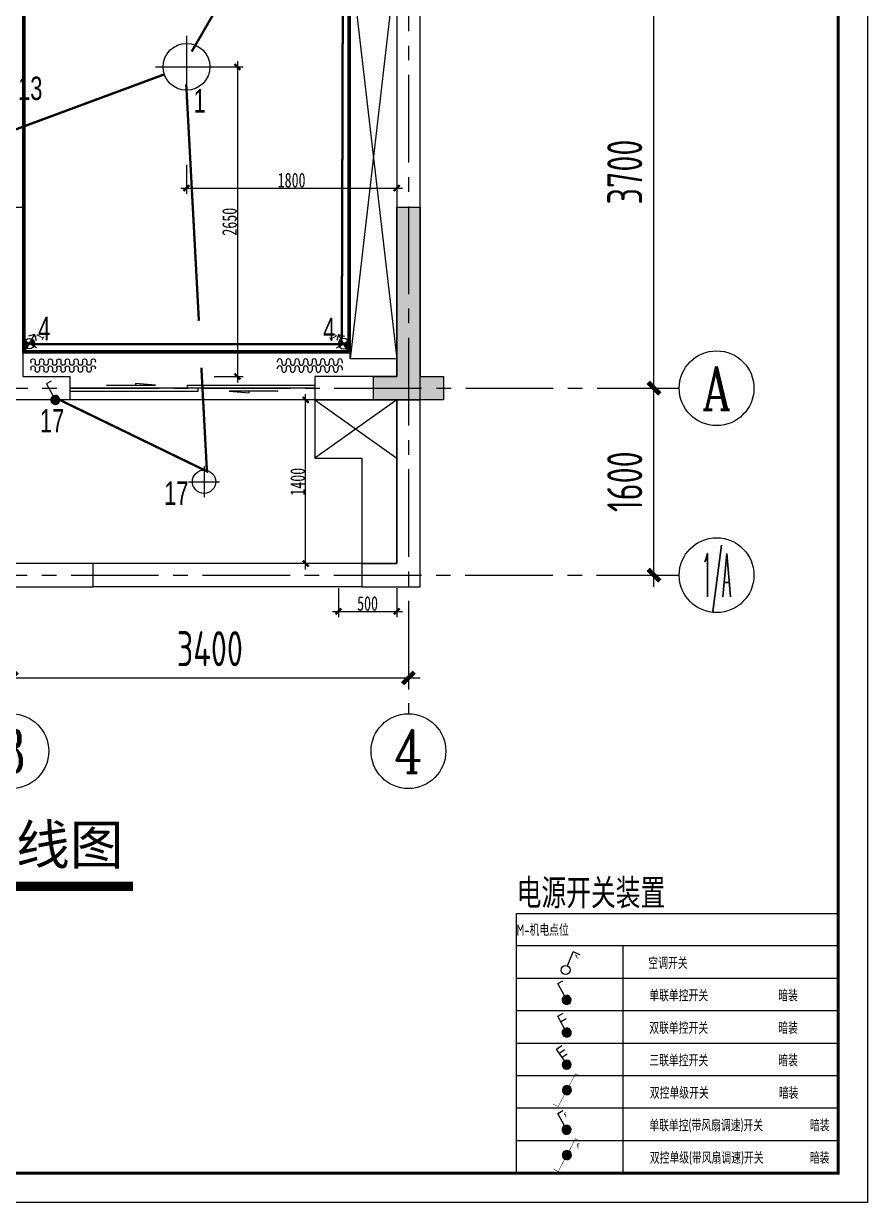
# Model space of a CAD drawing. Header units: millimetres. Extents: x -133666 to 880576, y -269375 to 86941.
# Drawn here: x 29979 to 37204, y -215593 to -205505 of the extents above; entities that cross this region are included whole.
import ezdxf
from ezdxf.enums import TextEntityAlignment as Align

# ---------------------------------------------------------------- set-up
doc = ezdxf.new("R2010")
doc.units = ezdxf.units.MM
doc.header["$LTSCALE"] = 1000
doc.linetypes.add('CENTER', pattern=[50.8, 31.75, -6.35, 6.35, -6.35])
doc.linetypes.add('CENTER2', pattern=[1.125, 0.75, -0.125, 0.125, -0.125])
doc.layers.get('0').update_dxf_attribs({"linetype": 'CONTINUOUS'})
doc.layers.get('Defpoints').update_dxf_attribs({"color": 6, "linetype": 'CONTINUOUS'})
for name, color, linetype in [('6#轴网(1-4)20181120$0$11 12 17 18 19 20 21 22-ZW$0$AXIS_轴号_A', 8, 'CONTINUOUS'), ('6#轴网(1-4)20181120$0$11 12 17 18 19 20 21 22-ZW$0$AXIS_轴文_A', 8, 'CONTINUOUS'), ('6#轴网(1-4)20181120$0$AXIS_TEXT', 8, 'CONTINUOUS'), ('A-FUR', 8, 'CONTINUOUS'), ('AE-FLOR', 151, 'CONTINUOUS'), ('AXIS', 253, 'CENTER'), ('BORDER', 7, 'CONTINUOUS'), ('C-顶面灯具、灯带', 22, 'CONTINUOUS'), ('C-顶面造型线', 32, 'CONTINUOUS'), ('DIM', 3, 'CONTINUOUS'), ('M-机电点位(布局空间)', 7, 'CONTINUOUS'), ('P-窗帘', 146, 'CONTINUOUS'), ('PUB_HATCH', 8, 'CONTINUOUS'), ('PUB_TEXT', 7, 'CONTINUOUS'), ('W-文字', 35, 'CONTINUOUS'), ('WALL', 2, 'CONTINUOUS'), ('WINDOW', 4, 'CONTINUOUS'), ('WIRE-照明', 1, 'CONTINUOUS'), ('剪力墙', 6, 'CONTINUOUS'), ('电气标注', 2, 'CONTINUOUS')]:
    doc.layers.add(name, color=color, linetype=linetype)
doc.styles.add('6#轴网(1-4)20181120$0$11 12 17 18 19 20 21 22-ZW$0$_TCH_AXIS', font='COMPLEX', dxfattribs={"bigfont": 'GBCBIG'})
doc.styles.add('6#轴网(1-4)20181120$0$COMPLEX', font='COMPLEX')
doc.styles.add('_HZTXT', font='BZXW', dxfattribs={"width": 0.7, "bigfont": 'BZHZ'})
doc.styles.add('DIM', font='', dxfattribs={"width": 0.7})
doc.styles.add('WORD-1', font='tssdeng.shx', dxfattribs={"width": 0.7, "bigfont": 'tssdchn.shx'})
doc.styles.add('WORD-2', font='simhei.ttf')
doc.styles.add('XZ', font='', dxfattribs={"width": 0.7})
doc.styles.add('ZZ', font='tssdeng.shx', dxfattribs={"width": 0.7, "bigfont": 'tssdchn.shx'})
doc.styles.add('文字2', font='simhei.ttf')
doc.styles.add('黑体', font='simhei.ttf')
doc.styles.get('DIM').set_extended_font_data('SimSun')
doc.styles.get('XZ').set_extended_font_data('SimSun')
doc.dimstyles.new('TSSD_100_100', dxfattribs={"dimtxt": 300, "dimasz": 100, "dimexe": 100, "dimexo": 250, "dimgap": 100, "dimtad": 1, "dimdec": 0, "dimzin": 0, "dimdsep": 46, "dimtxsty": 'ZZ', "dimblk": 'ARCHTICK', "dimcen": 0, "dimdle": 100, "dimclrd": 256, "dimclrt": 7, "dimadec": 0, "dimazin": 0, "dimtfac": 1, "dimtdec": 0, "dimtix": 1, "dimtmove": 2, "dimatfit": 3, "dimfxl": 0, "dimtolj": 1, "dimtzin": 0, "dimarcsym": 0})
doc.dimstyles.new('金螳螂1-50', dxfattribs={"dimscale": 50, "dimtxt": 2.5, "dimasz": 1, "dimexe": 1, "dimexo": 1, "dimgap": 0.1, "dimtad": 1, "dimdec": 0, "dimrnd": 5, "dimzin": 0, "dimdsep": 46, "dimtxsty": 'DIM', "dimblk": 'ARCHTICK', "dimcen": 2, "dimdle": 1, "dimclrd": 254, "dimclre": 254, "dimclrt": 30, "dimadec": 0, "dimazin": 0, "dimtfac": 1, "dimtdec": 0, "dimtix": 1, "dimtmove": 2, "dimatfit": 3, "dimldrblk": 'A', "dimfxl": 0, "dimtolj": 1, "dimtzin": 0, "dimarcsym": 0})

# ---------------------------------------------------------------- blocks, each defined once
blk = doc.blocks.new('6#轴网(1-4)20181120$0$_AXISO')
at = {"color": 8}
blk.add_circle((0, 0), 0.5, dxfattribs=at)
at = {"layer": '6#轴网(1-4)20181120$0$AXIS_TEXT', "color": 8, "style": '6#轴网(1-4)20181120$0$COMPLEX', "width": 1.041667}
blk.add_attdef('A', text='', height=0.56, dxfattribs=at).set_placement((-0.25, -0.28), (0.25, -0.28), align=Align.FIT)
blk = doc.blocks.new('_ArchTick')
at = {"color": 0, "linetype": 'ByBlock', "const_width": 0.4}
blk.add_lwpolyline([(-0.5, -0.5), (0.5, 0.5)], dxfattribs=at)
blk = doc.blocks.new('*D350')
at = {"layer": 'Defpoints', "color": 0, "transparency": 16777216}
for p in [(3400, -1600), (6800, -1600), (6800, -2379)]:
    blk.add_point(p, dxfattribs=at)
at = {"layer": 'DIM', "color": 0, "lineweight": -2, "transparency": 16777216}
for p, q in [((3400, -1850), (3400, -2479)), ((6800, -1850), (6800, -2479))]:
    blk.add_line(p, q, dxfattribs=at)
at = {"layer": 'DIM', "lineweight": -2, "transparency": 16777216}
blk.add_line((3300, -2379), (6900, -2379), dxfattribs=at)
at = {"layer": 'DIM', "lineweight": -2, "transparency": 16777216, "xscale": 100, "yscale": 100, "zscale": 100, "rotation": 180}
blk.add_blockref('_ArchTick', (3400, -2379), dxfattribs=at)
at = {"layer": 'DIM', "lineweight": -2, "transparency": 16777216, "xscale": 100, "yscale": 100, "zscale": 100}
blk.add_blockref('_ArchTick', (6800, -2379), dxfattribs=at)
at = {"layer": 'DIM', "color": 7, "transparency": 16777216, "insert": (5100, -2129), "char_height": 300, "attachment_point": 5, "style": 'ZZ'}
blk.add_mtext('\\A1;3400', dxfattribs=at)
blk = doc.blocks.new('*D354')
at = {"layer": 'Defpoints', "color": 0, "transparency": 16777216}
for p in [(8739, 100), (8902, 100), (8739, -1500)]:
    blk.add_point(p, dxfattribs=at)
at = {"layer": 'DIM', "lineweight": -2, "transparency": 16777216}
blk.add_line((8902, -1600), (8902, 200), dxfattribs=at)
at = {"layer": 'DIM', "color": 0, "lineweight": -2, "transparency": 16777216}
for p, q in [((8989, 100), (9002, 100)), ((8989, -1500), (9002, -1500))]:
    blk.add_line(p, q, dxfattribs=at)
at = {"layer": 'DIM', "lineweight": -2, "transparency": 16777216, "xscale": 100, "yscale": 100, "zscale": 100}
for p, rotation in [((8902, 100), 90), ((8902, -1500), 270)]:
    blk.add_blockref('_ArchTick', p, dxfattribs=dict(at, rotation=rotation))
at = {"layer": 'DIM', "color": 7, "transparency": 16777216, "insert": (8652, -700), "char_height": 300, "attachment_point": 5, "rotation": 90, "style": 'ZZ'}
blk.add_mtext('\\A1;1600', dxfattribs=at)
blk = doc.blocks.new('*D355')
at = {"layer": 'Defpoints', "color": 0, "transparency": 16777216}
for p in [(8739, 3800), (8902, 3800), (8739, 100)]:
    blk.add_point(p, dxfattribs=at)
at = {"layer": 'DIM', "lineweight": -2, "transparency": 16777216}
blk.add_line((8902, 0), (8902, 3900), dxfattribs=at)
at = {"layer": 'DIM', "color": 0, "lineweight": -2, "transparency": 16777216}
for p, q in [((8989, 3800), (9002, 3800)), ((8989, 100), (9002, 100))]:
    blk.add_line(p, q, dxfattribs=at)
at = {"layer": 'DIM', "lineweight": -2, "transparency": 16777216, "xscale": 100, "yscale": 100, "zscale": 100}
for p, rotation in [((8902, 3800), 90), ((8902, 100), 270)]:
    blk.add_blockref('_ArchTick', p, dxfattribs=dict(at, rotation=rotation))
at = {"layer": 'DIM', "color": 7, "transparency": 16777216, "insert": (8652, 1950), "char_height": 300, "attachment_point": 5, "rotation": 90, "style": 'ZZ'}
blk.add_mtext('\\A1;3700', dxfattribs=at)
blk = doc.blocks.new('$DorLib2D$00000131')
at = {"color": 0, "linetype": 'Continuous'}
for p, q in [((0.15, 0.125), (0.2319, 0.1973)), ((0.2319, 0.1973), (0.2319, 0.125)), ((-0.5, 0.125), (-0.5, 0)), ((0.0192, 0.125), (-0.5, 0.125)), ((0.0192, 0), (0.0192, 0.125)), ((0.35, 0.125), (0.15, 0.125)), ((-0.5, 0), (0.0192, 0)), ((-0.024, 0), (0.5, 0)), ((-0.024, -0.125), (-0.024, 0)), ((0.5, 0), (0.5, -0.125)), ((-0.35, -0.125), (-0.15, -0.125)), ((-0.2319, -0.1973), (-0.2319, -0.125)), ((-0.15, -0.125), (-0.2319, -0.1973)), ((0.5, -0.125), (-0.024, -0.125))]:
    blk.add_line(p, q, dxfattribs=at)
blk = doc.blocks.new('*D842')
at = {"layer": 'Defpoints', "color": 0, "transparency": 16777216}
for p in [(32394, -208726), (32674, -208726), (32674, -210126)]:
    blk.add_point(p, dxfattribs=at)
at = {"layer": 'DIM', "color": 254, "lineweight": -2, "transparency": 16777216}
for p, q in [((32394, -210176), (32394, -208676)), ((32594, -208726), (32344, -208726)), ((32594, -210126), (32344, -210126))]:
    blk.add_line(p, q, dxfattribs=at)
at = {"layer": 'DIM', "color": 254, "lineweight": -2, "transparency": 16777216, "xscale": 50, "yscale": 50, "zscale": 50}
for p, rotation in [((32394, -208726), 90), ((32394, -210126), 270)]:
    blk.add_blockref('_ArchTick', p, dxfattribs=dict(at, rotation=rotation))
at = {"layer": 'DIM', "color": 30, "transparency": 16777216, "insert": (32326, -209426), "char_height": 125, "attachment_point": 5, "rotation": 90, "style": 'DIM'}
blk.add_mtext('\\A1;1400', dxfattribs=at)
blk = doc.blocks.new('A')
for p, q in [((-0.37, 0), (-2.13, 0)), ((-1.44, 1.15), (-1.09, 1.44)), ((-1.44, 1.15), (-0.37, 0)), ((-1.44, -1.15), (-0.37, 0)), ((-1.09, 1.44), (0, 0)), ((-1.09, -1.44), (0, 0)), ((-1.44, -1.15), (-1.09, -1.44))]:
    blk.add_line(p, q)
for points in [[(-1.44, 1.15), (-1.09, 1.44), (-0.37, 0), (0, 0)], [(-1.44, -1.15), (-1.09, -1.44), (-0.37, 0), (0, 0)]]:
    blk.add_solid(points)
blk = doc.blocks.new('*D843')
at = {"layer": 'Defpoints', "color": 0, "transparency": 16777216}
for p in [(32674, -210126), (33174, -210126), (33174, -210536)]:
    blk.add_point(p, dxfattribs=at)
at = {"layer": 'DIM', "color": 254, "lineweight": -2, "transparency": 16777216}
for p, q in [((32674, -210336), (32674, -210586)), ((33174, -210336), (33174, -210586)), ((32624, -210536), (33224, -210536))]:
    blk.add_line(p, q, dxfattribs=at)
at = {"layer": 'DIM', "color": 254, "lineweight": -2, "transparency": 16777216, "xscale": 50, "yscale": 50, "zscale": 50, "rotation": 180}
blk.add_blockref('_ArchTick', (32674, -210536), dxfattribs=at)
at = {"layer": 'DIM', "color": 254, "lineweight": -2, "transparency": 16777216, "xscale": 50, "yscale": 50, "zscale": 50}
blk.add_blockref('_ArchTick', (33174, -210536), dxfattribs=at)
at = {"layer": 'DIM', "color": 30, "transparency": 16777216, "insert": (32924, -210468), "char_height": 125, "attachment_point": 5, "style": 'DIM'}
blk.add_mtext('\\A1;500', dxfattribs=at)
blk = doc.blocks.new('B20190319225928')
at = {"layer": 'BORDER'}
blk.add_lwpolyline([(0, 0), (0, 29700), (42000, 29700), (42000, 0)], close=True, dxfattribs=at)
at = {"layer": 'BORDER', "const_width": 50}
blk.add_lwpolyline([(2500, 500), (2500, 29200), (41500, 29200), (41500, 500)], close=True, dxfattribs=at)
blk = doc.blocks.new('*U197')
at = {"color": 251}
blk.add_circle((0, 0), 120, dxfattribs=at)
at = {"color": 250}
blk.add_wipeout([(105.4, -106.8), (111.9, -100), (118, -92.8), (123.6, -85.2), (128.7, -77.2), (133.3, -69), (137.3, -60.5), (140.9, -51.8), (143.8, -42.8), (146.2, -33.7), (148.1, -24.5), (149.3, -15.1), (150, -5.7), (150, 3.7), (149.5, 13.1), (148.4, 22.5), (146.7, 31.8), (144.4, 40.9), (141.5, 49.9), (138.1, 58.7), (134.2, 67.3), (129.7, 75.5), (124.7, 83.5), (119.2, 91.2), (113.2, 98.5), (106.8, 105.4), (100, 111.9), (92.8, 118), (85.2, 123.6), (77.2, 128.7), (69, 133.3), (60.5, 137.3), (51.8, 140.9), (42.8, 143.8), (33.7, 146.2), (24.5, 148.1), (15.1, 149.3), (5.7, 150), (-3.7, 150), (-13.1, 149.5), (-22.5, 148.4), (-31.8, 146.7), (-40.9, 144.4), (-49.9, 141.5), (-58.7, 138.1), (-67.3, 134.2), (-75.5, 129.7), (-83.5, 124.7), (-91.2, 119.2), (-98.5, 113.2), (-105.4, 106.8), (-111.9, 100), (-118, 92.8), (-123.6, 85.2), (-128.7, 77.2), (-133.3, 69), (-137.3, 60.5), (-140.9, 51.8), (-143.8, 42.8), (-146.2, 33.7), (-148.1, 24.5), (-149.3, 15.1), (-150, 5.7), (-150, -3.7), (-149.5, -13.1), (-148.4, -22.5), (-146.7, -31.8), (-144.4, -40.9), (-141.5, -49.9), (-138.1, -58.7), (-134.2, -67.3), (-129.7, -75.5), (-124.7, -83.5), (-119.2, -91.2), (-113.2, -98.5), (-106.8, -105.4), (-100, -111.9), (-92.8, -118), (-85.2, -123.6), (-77.2, -128.7), (-69, -133.3), (-60.5, -137.3), (-51.8, -140.9), (-42.8, -143.8), (-33.7, -146.2), (-24.5, -148.1), (-15.1, -149.3), (-5.7, -150), (3.7, -150), (13.1, -149.5), (22.5, -148.4), (31.8, -146.7), (40.9, -144.4), (49.9, -141.5), (58.7, -138.1), (67.3, -134.2), (75.5, -129.7), (83.5, -124.7), (91.2, -119.2), (98.5, -113.2)], dxfattribs=at)
at = {"color": 251, "ltscale": 2}
for p, q in [((0, 200), (0, -200)), ((-200, 0), (200, 0))]:
    blk.add_line(p, q, dxfattribs=at)
blk.add_circle((0, 0), 150)
blk = doc.blocks.new('*U201')
at = {"color": 250}
blk.add_wipeout([(28.1, -28.5), (29.8, -26.7), (31.5, -24.7), (33, -22.7), (34.3, -20.6), (35.5, -18.4), (36.6, -16.1), (37.6, -13.8), (38.4, -11.4), (39, -9), (39.5, -6.5), (39.8, -4), (40, -1.5), (40, 1), (39.9, 3.5), (39.6, 6), (39.1, 8.5), (38.5, 10.9), (37.7, 13.3), (36.8, 15.7), (35.8, 17.9), (34.6, 20.1), (33.2, 22.3), (31.8, 24.3), (30.2, 26.3), (28.5, 28.1), (26.7, 29.8), (24.7, 31.5), (22.7, 33), (20.6, 34.3), (18.4, 35.5), (16.1, 36.6), (13.8, 37.6), (11.4, 38.4), (9, 39), (6.5, 39.5), (4, 39.8), (1.5, 40), (-1, 40), (-3.5, 39.9), (-6, 39.6), (-8.5, 39.1), (-10.9, 38.5), (-13.3, 37.7), (-15.7, 36.8), (-17.9, 35.8), (-20.1, 34.6), (-22.3, 33.2), (-24.3, 31.8), (-26.3, 30.2), (-28.1, 28.5), (-29.8, 26.7), (-31.5, 24.7), (-33, 22.7), (-34.3, 20.6), (-35.5, 18.4), (-36.6, 16.1), (-37.6, 13.8), (-38.4, 11.4), (-39, 9), (-39.5, 6.5), (-39.8, 4), (-40, 1.5), (-40, -1), (-39.9, -3.5), (-39.6, -6), (-39.1, -8.5), (-38.5, -10.9), (-37.7, -13.3), (-36.8, -15.7), (-35.8, -17.9), (-34.6, -20.1), (-33.2, -22.3), (-31.8, -24.3), (-30.2, -26.3), (-28.5, -28.1), (-26.7, -29.8), (-24.7, -31.5), (-22.7, -33), (-20.6, -34.3), (-18.4, -35.5), (-16.1, -36.6), (-13.8, -37.6), (-11.4, -38.4), (-9, -39), (-6.5, -39.5), (-4, -39.8), (-1.5, -40), (1, -40), (3.5, -39.9), (6, -39.6), (8.5, -39.1), (10.9, -38.5), (13.3, -37.7), (15.7, -36.8), (17.9, -35.8), (20.1, -34.6), (22.3, -33.2), (24.3, -31.8), (26.3, -30.2)], dxfattribs=at)
h = blk.add_hatch(color=250)
edge = h.paths.add_edge_path()
edge.add_arc((0, 0), 40, 90, 180)
edge.add_line((-40, 0), (0, 0))
edge.add_line((0, 0), (0, 40))
edge = h.paths.add_edge_path()
edge.add_arc((0, 0), 40, 270, 360)
edge.add_line((40, 0), (0, 0))
edge.add_line((0, 0), (0, -40))
at = {"color": 251}
for p, q in [((-64, 0), (80, 0)), ((-40, 0), (40, 0)), ((0, -64), (0, 64)), ((0, 40), (0, -40)), ((80, 0), (46.4, 33.6)), ((80, 0), (46.4, -33.6))]:
    blk.add_line(p, q, dxfattribs=at)
blk.add_circle((0, 0), 40)
at = {"style": 'WORD-2'}
blk.add_attdef('1', (19.6, -92.8), '', height=60, dxfattribs=at)
blk = doc.blocks.new('B14-1')
for p, q in [((-933, 124), (-933, 148)), ((-837, 148), (-837, 100)), ((-741, 148), (-741, 100)), ((-645, 148), (-645, 100)), ((-549, 148), (-549, 100)), ((-453, 148), (-453, 100)), ((-357, 148), (-357, 100)), ((-261, 148), (-261, 100)), ((-165, 148), (-165, 100)), ((-69, 148), (-69, 100)), ((27, 148), (27, 100)), ((123, 148), (123, 100)), ((219, 148), (219, 100)), ((315, 148), (315, 100)), ((411, 148), (411, 100)), ((507, 148), (507, 100))]:
    blk.add_line(p, q)
blk.add_lwpolyline([(-933, 124, 0, 0, 0), (-1137, 124, 90, 0, 0), (-1245, 124, 0, 0, 0)], format="xyseb")
for centre, start, end in [((-885, 148), 360, 180.0002), ((-789, 100), 180, 360), ((-693, 148), 360, 180.0002), ((-597, 100), 180, 360), ((-501, 148), 360, 180.0002), ((-405, 100), 180, 360), ((-309, 148), 360, 180.0002), ((-213, 100), 180, 360), ((-117, 148), 360, 180.0002), ((-21, 100), 180, 0), ((75, 148), 0, 180.0002), ((171, 100), 180, 0), ((267, 148), 0, 180.0002), ((363, 100), 180, 0), ((459, 148), 0, 180.0002)]:
    blk.add_arc(centre, 48, start, end)
blk = doc.blocks.new('单联单控开关 暗装')
at = {"linetype": 'Continuous'}
h = blk.add_hatch(color=256, dxfattribs=at)
edge = h.paths.add_edge_path()
edge.add_ellipse((0, 0), major_axis=(-26.5, 8.4), ratio=1, start_angle=0, end_angle=360, ccw=False)
for p, q in [((-54.2, 100.1), (-23.5, 117)), ((-12.9, 24.7), (-54.2, 100.1))]:
    blk.add_line(p, q)
at = {"linetype": 'Continuous', "extrusion": (0, 0, -1)}
blk.add_ellipse((0, 0), major_axis=(-26.5, 8.4), ratio=1, start_param=1.546417, end_param=7.829602, dxfattribs=at)
blk = doc.blocks.new('单极限时开关 明装')
at = {"linetype": 'Continuous'}
for p in [(13.3, 13.3), (79.5, 35.4)]:
    blk.add_line(p, (57.5, 57.5), dxfattribs=at)
blk.add_circle((0, 0), 18.8)
at = {"lineweight": 120, "style": '文字2'}
blk.add_text('t', height=20, dxfattribs=at).set_placement((55.8, 25.2))
blk = doc.blocks.new('双联单控开关 暗装')
at = {"linetype": 'Continuous'}
h = blk.add_hatch(color=256, dxfattribs=at)
edge = h.paths.add_edge_path()
edge.add_ellipse((0, 0), major_axis=(-26.8, 7.6), ratio=1, start_angle=0, end_angle=360, ccw=False)
for p, q in [((-55.1, 99.6), (-21.8, 118.3)), ((-12.3, 23.2), (-55.1, 99.6)), ((-37.3, 66.1), (-3.6, 85.7))]:
    blk.add_line(p, q, dxfattribs=at)
at = {"linetype": 'Continuous', "extrusion": (0, 0, -1)}
blk.add_ellipse((0, 0), major_axis=(-26.8, 7.6), ratio=1, start_param=1.568207, end_param=7.851392, dxfattribs=at)
blk = doc.blocks.new('三联单控开关 暗装')
at = {"linetype": 'Continuous'}
h = blk.add_hatch(color=256, dxfattribs=at)
edge = h.paths.add_edge_path()
edge.add_ellipse((0, 0), major_axis=(-19.7, 19.7), ratio=1, start_angle=0, end_angle=360, ccw=False)
for p, q in [((-61.8, 95.6), (-29.9, 116.5)), ((-13.9, 22.3), (-61.8, 95.6)), ((-45.2, 70.2), (-13, 92)), ((-28.6, 44.8), (3.6, 66.6))]:
    blk.add_line(p, q, dxfattribs=at)
at = {"linetype": 'Continuous', "extrusion": (0, 0, -1)}
blk.add_ellipse((0, 0), major_axis=(-19.7, 19.7), ratio=1, start_param=4.559076237561083, end_param=10.84226154474067, dxfattribs=at)
blk = doc.blocks.new('双控单级开关 暗装')
at = {"linetype": 'Continuous'}
h = blk.add_hatch(color=256, dxfattribs=at)
edge = h.paths.add_edge_path()
edge.add_ellipse((4.6, 0.5), major_axis=(5.5, 27.3), ratio=1, start_angle=0, end_angle=360)
at = {"const_width": 3, "elevation": 1296.5}
for points in [[(-11.3, 23.3), (-59, 94.9), (-88.2, 75.4)], [(20.6, -22.4), (68.2, -93.9), (97.5, -74.5)]]:
    blk.add_lwpolyline(points, dxfattribs=at)
at = {"linetype": 'Continuous'}
for major_axis in [(5.5, 27.3), (-5.5, -27.3)]:
    blk.add_ellipse((4.6, 0.5, 1296.5), major_axis=major_axis, ratio=1, start_param=1.570356, end_param=7.853541, dxfattribs=at)
blk = doc.blocks.new('*D1224')
at = {"layer": 'Defpoints', "color": 0, "transparency": 16777216}
for p in [(31374, -205876), (33174, -205876), (33174, -206913)]:
    blk.add_point(p, dxfattribs=at)
at = {"layer": 'DIM', "color": 254, "lineweight": -2, "transparency": 16777216}
for p, q in [((31374, -206713), (31374, -206963)), ((33174, -206713), (33174, -206963)), ((31324, -206913), (33224, -206913))]:
    blk.add_line(p, q, dxfattribs=at)
at = {"layer": 'DIM', "color": 254, "lineweight": -2, "transparency": 16777216, "xscale": 50, "yscale": 50, "zscale": 50, "rotation": 180}
blk.add_blockref('_ArchTick', (31374, -206913), dxfattribs=at)
at = {"layer": 'DIM', "color": 254, "lineweight": -2, "transparency": 16777216, "xscale": 50, "yscale": 50, "zscale": 50}
blk.add_blockref('_ArchTick', (33174, -206913), dxfattribs=at)
at = {"layer": 'DIM', "color": 30, "transparency": 16777216, "insert": (32274, -206846), "char_height": 125, "attachment_point": 5, "style": 'DIM'}
blk.add_mtext('\\A1;1800', dxfattribs=at)
blk = doc.blocks.new('*D1225')
at = {"layer": 'Defpoints', "color": 0, "transparency": 16777216}
for p in [(31374, -205876), (30374, -208526), (31810, -208526)]:
    blk.add_point(p, dxfattribs=at)
at = {"layer": 'DIM', "color": 254, "lineweight": -2, "transparency": 16777216}
for p, q in [((31610, -205876), (31860, -205876)), ((31810, -205826), (31810, -208576)), ((31610, -208526), (31860, -208526))]:
    blk.add_line(p, q, dxfattribs=at)
at = {"layer": 'DIM', "color": 254, "lineweight": -2, "transparency": 16777216, "xscale": 50, "yscale": 50, "zscale": 50}
for p, rotation in [((31810, -205876), 90), ((31810, -208526), 270)]:
    blk.add_blockref('_ArchTick', p, dxfattribs=dict(at, rotation=rotation))
at = {"layer": 'DIM', "color": 30, "transparency": 16777216, "insert": (31743, -207201), "char_height": 125, "attachment_point": 5, "rotation": 90, "style": 'DIM'}
blk.add_mtext('\\A1;2650', dxfattribs=at)
blk = doc.blocks.new('B20190222125856')
at = {"layer": 'AXIS', "linetype": 'CENTER2'}
for p, q in [((6800, 11781), (6800, -2685.7)), ((-2834.7, 100), (9118.1, 100)), ((2786.3, -1500), (9118.1, -1500))]:
    blk.add_line(p, q, dxfattribs=at)
at = {"layer": '6#轴网(1-4)20181120$0$11 12 17 18 19 20 21 22-ZW$0$AXIS_轴号_A', "color": 6}
ref = blk.add_blockref('6#轴网(1-4)20181120$0$_AXISO', (9438.1, 100), dxfattribs=dict(at, xscale=640, yscale=640, zscale=640))
ref.add_attrib('A', 'A', dxfattribs={"layer": '6#轴网(1-4)20181120$0$11 12 17 18 19 20 21 22-ZW$0$AXIS_轴文_A', "height": 372.8, "style": '6#轴网(1-4)20181120$0$11 12 17 18 19 20 21 22-ZW$0$_TCH_AXIS', "width": 0.777778}).set_placement((9313.9, -86.4), (9562.4, -86.4), align=Align.FIT)
ref = blk.add_blockref('6#轴网(1-4)20181120$0$_AXISO', (9438.1, -1500), dxfattribs=dict(at, xscale=640, yscale=640, zscale=640))
ref.add_attrib('A', '1/A', dxfattribs={"layer": '6#轴网(1-4)20181120$0$11 12 17 18 19 20 21 22-ZW$0$AXIS_轴文_A', "height": 372.76, "style": '6#轴网(1-4)20181120$0$11 12 17 18 19 20 21 22-ZW$0$_TCH_AXIS', "width": 0.254545}).set_placement((9313.9, -1686.4), (9562.4, -1686.4), align=Align.FIT)
at = {"layer": '6#轴网(1-4)20181120$0$11 12 17 18 19 20 21 22-ZW$0$AXIS_轴号_A'}
ref = blk.add_blockref('6#轴网(1-4)20181120$0$_AXISO', (3400, -3005.7), dxfattribs=dict(at, xscale=640, yscale=640, zscale=640))
ref.add_attrib('A', '3', dxfattribs={"layer": '6#轴网(1-4)20181120$0$11 12 17 18 19 20 21 22-ZW$0$AXIS_轴文_A', "height": 372.8, "style": '6#轴网(1-4)20181120$0$11 12 17 18 19 20 21 22-ZW$0$_TCH_AXIS'}).set_placement((3275.7, -3192.1), (3524.3, -3192.1), align=Align.FIT)
ref = blk.add_blockref('6#轴网(1-4)20181120$0$_AXISO', (6800, -3005.7), dxfattribs=dict(at, xscale=640, yscale=640, zscale=640))
ref.add_attrib('A', '4', dxfattribs={"layer": '6#轴网(1-4)20181120$0$11 12 17 18 19 20 21 22-ZW$0$AXIS_轴文_A', "height": 372.8, "style": '6#轴网(1-4)20181120$0$11 12 17 18 19 20 21 22-ZW$0$_TCH_AXIS', "width": 0.875}).set_placement((6675.7, -3192.1), (6924.3, -3192.1), align=Align.FIT)
at = {"layer": 'DIM'}
for base, p1, p2, picture, middle in [((8902.1, 3800), (8738.9, 100), (8738.9, 3800), '*D355', (8652.1, 1950)), ((8902.1, 100), (8738.9, -1500), (8738.9, 100), '*D354', (8652.1, -700))]:
    dim = blk.add_linear_dim(base=base, p1=p1, p2=p2, angle=90, dimstyle='TSSD_100_100', dxfattribs=at)
    dim.commit()
    dim.dimension.update_dxf_attribs({"geometry": picture, "text_midpoint": middle})
dim = blk.add_linear_dim(base=(6800, -2379.1), p1=(3400, -1600), p2=(6800, -1600), dimstyle='TSSD_100_100', dxfattribs=at)
dim.commit()
dim.dimension.update_dxf_attribs({"geometry": '*D350', "text_midpoint": (5100, -2129.1)})

msp = doc.modelspace()

# ---------------------------------------------------------------- hatches: boundary and pattern name
at = {"layer": 'PUB_HATCH'}
msp.add_hatch(color=256, dxfattribs=at).paths.add_polyline_path([(32974, -208725.7), (32974, -208525.7), (33174, -208525.7), (33174, -207075.7), (33374, -207075.7), (33374, -208525.7), (33574, -208525.7), (33574, -208725.7)])

# ---------------------------------------------------------------- linework, layer by layer
at = {"layer": 'A-FUR'}
for p, q in [((32774, -204925.7), (33174, -208375.7)), ((33174, -204925.7), (32774, -208375.7)), ((33174, -208725.7), (32474, -209225.7)), ((32474, -208725.7), (33174, -209225.7))]:
    msp.add_line(p, q, dxfattribs=at)
for points in [[(32774, -204925.7), (33174, -204925.7), (33174, -208375.7), (32774, -208375.7)], [(32474, -208725.7), (32474, -209225.7), (32874, -209225.7), (32874, -210125.7), (33174, -210125.7), (33174, -208725.7)]]:
    msp.add_lwpolyline(points, close=True, dxfattribs=at)
at = {"layer": 'AE-FLOR'}
for points in [[(32874, -210125.7), (30574, -210125.7)], [(32874, -210325.7), (30574, -210325.7)]]:
    msp.add_lwpolyline(points, dxfattribs=at)
at = {"layer": 'C-顶面造型线'}
msp.add_lwpolyline([(32774, -208325.7), (29974, -208325.7), (29974, -203425.7), (32774, -203425.7)], close=True, dxfattribs=at)
at = {"layer": 'C-顶面造型线', "color": 35}
for points in [[(32764, -208315.7), (29984, -208315.7), (29984, -203435.7), (32764, -203435.7)], [(32754, -208305.7), (29994, -208305.7), (29994, -203445.7), (32754, -203445.7)]]:
    msp.add_lwpolyline(points, close=True, dxfattribs=at)
at = {"layer": 'PUB_TEXT', "const_width": 80}
msp.add_lwpolyline([(28541.1, -212888.5), (30915.6, -212888.5)], dxfattribs=at)
at = {"layer": 'W-文字', "color": 249}
for p, q in [((36953.8, -213398.6), (34200.5, -213398.6)), ((35110.5, -213398.6), (35110.5, -215343)), ((36953.8, -213676.4), (34200.5, -213676.4)), ((36953.8, -213954.1), (34200.5, -213954.1)), ((36953.8, -214231.9), (34200.5, -214231.9)), ((36953.8, -214509.7), (34200.5, -214509.7)), ((36953.8, -214787.5), (34200.5, -214787.5)), ((36953.8, -215065.2), (34200.5, -215065.2)), ((36953.8, -215343), (34200.5, -215343))]:
    msp.add_line(p, q, dxfattribs=at)
for points in [[(34200.5, -213120.8), (36953.8, -213120.8), (36953.8, -215343)], [(34200.5, -215343), (34200.5, -213120.8)]]:
    msp.add_lwpolyline(points, dxfattribs=at)
at = {"layer": 'WALL'}
for points in [[(33374, -208625.7), (33374, -199725.7), (33074, -199725.7), (33074, -199925.7), (33174, -199925.7), (33174, -208525.7), (32474, -208525.7), (32474, -208725.7), (33174, -208725.7), (33174, -210125.7), (32874, -210125.7), (32874, -210325.7), (33374, -210325.7)], [(29974, -207075.7), (29974, -208525.7), (30374, -208525.7), (30374, -208725.7), (29874, -208725.7), (29874, -209325.7), (29774, -209325.7), (29774, -208725.7), (28874, -208725.7), (28874, -208525.7), (29774, -208525.7), (29774, -207075.7)], [(29874, -210125.7), (29874, -210025.7), (29774, -210025.7), (29774, -210325.7), (30574, -210325.7), (30574, -210125.7)]]:
    msp.add_lwpolyline(points, close=True, dxfattribs=at)
at = {"layer": 'WINDOW'}
msp.add_line((32474, -208725.7), (30374, -208725.7), dxfattribs=at)
at = {"layer": '剪力墙', "elevation": 0}
msp.add_lwpolyline([(32974, -208725.7), (32974, -208525.7), (33174, -208525.7), (33174, -207075.7), (33374, -207075.7), (33374, -208525.7), (33574, -208525.7), (33574, -208725.7), (32974, -208725.7), (33374, -208725.7)], dxfattribs=at)

# ---------------------------------------------------------------- block references
at = {"layer": 'DIM'}
msp.add_blockref('B20190222125856', (26474, -208725.7), dxfattribs=at)
at = {"layer": 'M-机电点位(布局空间)', "color": 7}
for name, p, xscale, yscale, zscale in [('单联单控开关 暗装', (30250, -208725.7), 1.396369439447881, 1.396369439447881, 1.396369439447881), ('单联单控开关 暗装', (34628.4, -213860.1), 1.396369439447881, 1.396369439447881, 1.396369439447881), ('双联单控开关 暗装', (34628.7, -214139.4), 1.396369439447881, 1.396369439447881, 1.396369439447881), ('三联单控开关 暗装', (34629.2, -214413.9), 1.395793079675059, 1.395793079675059, 1.395793079675059), ('单联单控开关 暗装', (34628.4, -214971.2), 1.396369439447881, 1.396369439447881, 1.396369439447881)]:
    msp.add_blockref(name, p, dxfattribs=dict(at, xscale=xscale, yscale=yscale, zscale=zscale))
for name, p, xscale, yscale, zscale, rotation in [('单极限时开关 明装', (34619.9, -213604.7), 2.074074074042287, 2.074074074042287, 2.074074074042287, 22.04904125176757), ('双控单级开关 暗装', (34624.2, -214632.3, -1810.4), -1.396369439445286, 1.396369439433329, 1.396369439446264, 186.268306999439), ('双控单级开关 暗装', (34624.2, -215187.9, -1810.4), -1.396369439445286, 1.396369439433329, 1.396369439446264, 186.268306999439)]:
    msp.add_blockref(name, p, dxfattribs=dict(at, xscale=xscale, yscale=yscale, zscale=zscale, rotation=rotation))
at = {"layer": 'P-窗帘', "yscale": 0.3840000000200234}
for p, xscale, zscale in [((30236, -208508.7), -0.3840000000200234, 0.3840000000000001), ((32511.9, -208508.7), 0.3840000000200234, 0.3840000000200234)]:
    msp.add_blockref('B14-1', p, dxfattribs=dict(at, xscale=xscale, zscale=zscale))
at = {"layer": 'WALL', "xscale": 0.5, "yscale": 0.5, "zscale": 0.5, "rotation": 270}
msp.add_blockref('B20190319225928', (22353.8, -194593), dxfattribs=at)
at = {"layer": 'WINDOW', "xscale": -2100, "yscale": 200, "zscale": 2100}
msp.add_blockref('$DorLib2D$00000131', (31424, -208625.7), dxfattribs=at)

# ---------------------------------------------------------------- texts
at = {"lineweight": 120, "style": '文字2'}
for rotation, p in [(22.04904, (34610.8, -214872.8)), (5.48341, (34711, -215131.8))]:
    msp.add_text('f', height=41.5, rotation=rotation, dxfattribs=at).set_placement(p)
at = {"layer": 'M-机电点位(布局空间)', "color": 7, "style": 'WORD-1', "width": 0.7}
msp.add_text('M-机电点位', height=100, dxfattribs=at).set_placement((34200.5, -213262.5), align=Align.MIDDLE_LEFT)
at = {"layer": 'PUB_TEXT', "style": '黑体'}
msp.add_text('开关连线图', height=337.59, dxfattribs=at).set_placement((28532.8, -212700.6))
at = {"layer": 'W-文字', "color": 35, "ltscale": 1000, "style": 'XZ', "width": 0.7}
msp.add_text('电源开关装置', height=222.22, dxfattribs=at).set_placement((34200.5, -213051.8))
at = {"layer": 'W-文字', "color": 35, "style": 'WORD-1', "width": 0.7}
for s, p in [('空调开关', (35328.4, -213545.7)), ('单联单控开关', (35336.4, -213823.5)), ('双联单控开关', (35336.4, -214101.3)), ('三联单控开关', (35336.4, -214379)), ('双控单级开关', (35340.8, -214656.8)), ('单联单控(带风扇调速)开关', (35336.4, -214934.6)), ('双控单级(带风扇调速)开关', (35340.8, -215212.4))]:
    msp.add_text(s, height=100, dxfattribs=at).set_placement(p, align=Align.MIDDLE_LEFT)
for p in [(36523.7, -213823.5), (36523.7, -214101.3), (36523.7, -214379), (36528.6, -214656.8), (36795, -214934.6), (36794.6, -215212.4)]:
    msp.add_text('暗装', height=100, dxfattribs=at).set_placement(p, align=Align.MIDDLE_CENTER)
at = {"layer": '电气标注', "style": '_HZTXT', "width": 0.7}
for s, p in [('13', (30036.3, -206159.5, 0)), ('17', (30223.1, -209004.4, 0))]:
    msp.add_text(s, height=200, rotation=0.00001, dxfattribs=at).set_placement(p, align=Align.CENTER)

# ---------------------------------------------------------------- dimensions: what is measured, and where the dimension line sits
at = {"layer": 'DIM'}
dim = msp.add_linear_dim(base=(32393.5, -208725.7), p1=(32674, -210125.7), p2=(32674, -208725.7), angle=90, dimstyle='金螳螂1-50', dxfattribs=at)
dim.commit()
dim.dimension.update_dxf_attribs({"geometry": '*D842', "text_midpoint": (32326, -209425.7)})
dim = msp.add_linear_dim(base=(33174, -210536), p1=(32674, -210125.7), p2=(33174, -210125.7), dimstyle='金螳螂1-50', dxfattribs=at)
dim.commit()
dim.dimension.update_dxf_attribs({"geometry": '*D843', "text_midpoint": (32924, -210468.5)})

# ---------------------------------------------------------------- next in the draw order: block references
at = {"layer": 'C-顶面灯具、灯带'}
for p, xscale, yscale, zscale in [((31374, -205875.7), 1.333359985146672, 1.333359985146672, 1.333359985146672), ((31524, -209425.7), 0.6666799925733358, 0.6666799925733358, 0.6666799925733358)]:
    msp.add_blockref('*U197', p, dxfattribs=dict(at, xscale=xscale, yscale=yscale, zscale=zscale))
ref = msp.add_blockref('*U201', (30029.2, -208244), dxfattribs=dict(at, xscale=1.111111111240289, yscale=1.111111111240289, zscale=1.111111111240289, rotation=60.25511870305777))
ref.add_attrib('1', '1', (30136.9, -208219.9), dxfattribs={"layer": '0', "height": 66.7, "rotation": 60.25512, "style": 'WORD-2'})
ref = msp.add_blockref('*U201', (32718.7, -208244), dxfattribs=dict(at, xscale=-1.111111111240289, yscale=1.111111111240461, zscale=1.111111111111111, rotation=299.7448812969422))
ref.add_attrib('1', '1', (32592.7, -208187.7), dxfattribs={"layer": '0', "height": 66.7, "rotation": 299.74488, "style": 'WORD-2'})

# ---------------------------------------------------------------- next in the draw order: linework, layer by layer
at = {"layer": 'WIRE-照明', "const_width": 20}
for points in [[(31418.6, -205744.5), (32690.8, -203550.4)], [(32703.7, -208208.8), (32717.1, -203541.2)], [(29754.1, -206469.5), (31185.5, -205939.5)], [(31371.5, -206024.6), (31479.9, -208049.3)], [(30067.8, -208248.9), (32696, -208249.5)], [(31501.3, -208449.3), (31548.8, -209337.1), (30273, -208718.3)]]:
    msp.add_lwpolyline(points, dxfattribs=at)

# ---------------------------------------------------------------- next in the draw order: block references
at = {"layer": 'P-窗帘', "yscale": 0.3840000000200234}
for p, xscale, zscale in [((30236, -208449.7), -0.3840000000200234, 0.3840000000000001), ((32511.9, -208449.7), 0.3840000000200234, 0.3840000000200234)]:
    msp.add_blockref('B14-1', p, dxfattribs=dict(at, xscale=xscale, zscale=zscale))

# ---------------------------------------------------------------- next in the draw order: texts
at = {"layer": '电气标注', "style": '_HZTXT', "width": 0.7}
for s, p in [('1', (31486.5, -206266.4, 0)), ('4', (30155.9, -208214.8, 0)), ('4', (32595.2, -208221.5, 0)), ('17', (31286.7, -209623.7, 0))]:
    msp.add_text(s, height=200, rotation=0.00001, dxfattribs=at).set_placement(p, align=Align.CENTER)

# ---------------------------------------------------------------- next in the draw order: dimensions: what is measured, and where the dimension line sits
at = {"layer": 'DIM'}
dim = msp.add_linear_dim(base=(31810.1, -208525.7), p1=(31374, -205875.7), p2=(30374, -208525.7), angle=90, dimstyle='金螳螂1-50', dxfattribs=at)
dim.commit()
dim.dimension.update_dxf_attribs({"geometry": '*D1225', "text_midpoint": (31742.6, -207200.7)})
dim = msp.add_linear_dim(base=(33174, -206913.2), p1=(31374, -205875.7), p2=(33174, -205875.7), dimstyle='金螳螂1-50', dxfattribs=at)
dim.commit()
dim.dimension.update_dxf_attribs({"geometry": '*D1224', "text_midpoint": (32274, -206845.7)})

doc.saveas('drawing.dxf')
